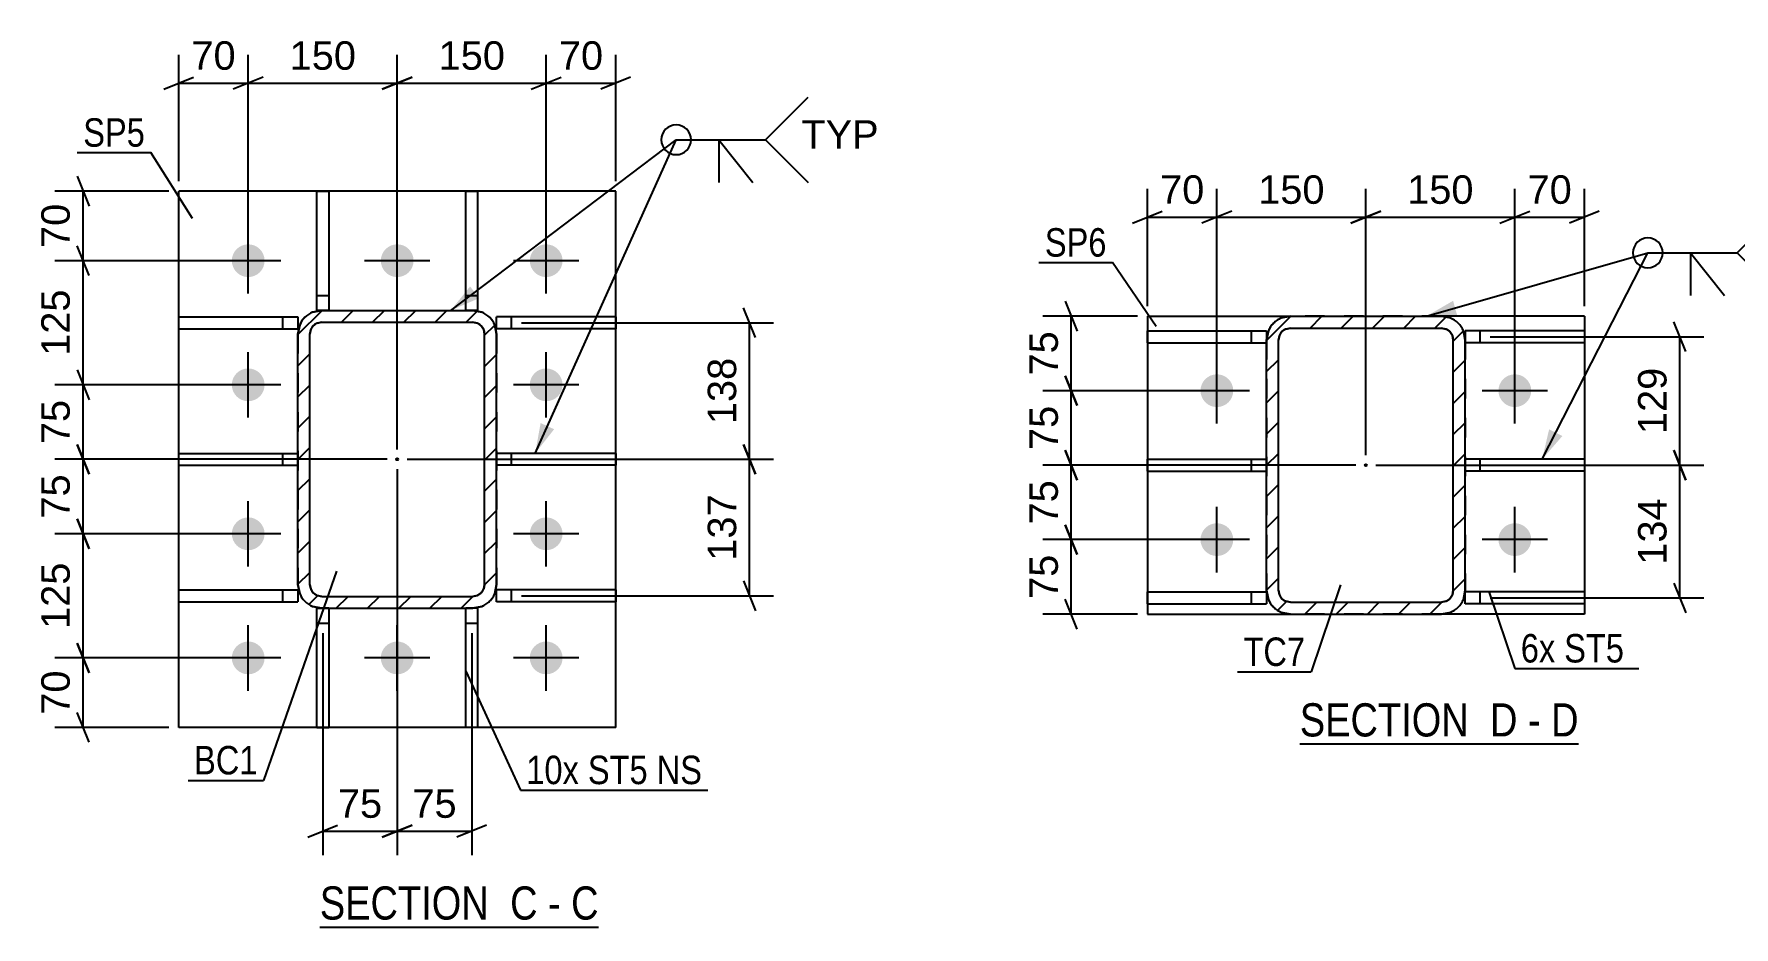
# Model space of a CAD drawing. Header units: millimetres. Extents: x 0 to 841, y 0 to 594.
# Drawn here: x 175.4 to 346.5, y 143.8 to 233.7 of the extents above; entities that cross this region are included whole.
import ezdxf

# ---------------------------------------------------------------- set-up
doc = ezdxf.new("R2010")
doc.units = ezdxf.units.MM
doc.linetypes.add('DXK_LINE_DOT2', pattern=[3.9198, 1.9599, -1.9599])
doc.linetypes.add('DXK_LINE_DOT3', pattern=[5.9187, 2.979, -0.9799, 0.9799, -0.9799])
doc.styles.add('Arial', font='ARIAL.TTF', dxfattribs={"height": 0.2})
doc.styles.add('Arial Narrow', font='ARIALN.TTF', dxfattribs={"height": 0.2})

# ---------------------------------------------------------------- blocks, each defined once
blk = doc.blocks.new('Unknown-284856622-13 - 11420')
at = {"color": 6, "linetype": 'Continuous'}
blk.add_line((204.16, 143.75), (232.23, 143.75), dxfattribs=at)
at = {"color": 0, "linetype": 'Continuous'}
for points in [[(222.27, 144.5), (222.27, 148), (204.16, 148), (204.16, 144.5)], [(226.09, 144.5), (226.09, 148), (223.32, 148), (223.32, 144.5)], [(228.41, 144.5), (228.41, 148), (227.14, 148), (227.14, 144.5)], [(232.23, 144.5), (232.23, 148), (229.46, 148), (229.46, 144.5)]]:
    blk.add_wipeout(points, dxfattribs=at)
at = {"color": 7, "linetype": 'Continuous', "style": 'Arial Narrow'}
for s, p in [('SECTION ', (204.16, 144.5)), ('C', (223.32, 144.5)), ('C', (229.46, 144.5)), ('-', (227.14, 144.5))]:
    blk.add_text(s, height=3.34, dxfattribs=at).set_placement(p)
blk = doc.blocks.new('Unknown-284856622-14 - 11611')
at = {"color": 6, "linetype": 'Continuous'}
blk.add_line((302.83, 162.19), (330.9, 162.19), dxfattribs=at)
at = {"color": 0, "linetype": 'Continuous'}
for points in [[(320.93, 162.94), (320.93, 166.44), (302.83, 166.44), (302.83, 162.94)], [(324.75, 162.94), (324.75, 166.44), (321.98, 166.44), (321.98, 162.94)], [(327.08, 162.94), (327.08, 166.44), (325.8, 166.44), (325.8, 162.94)], [(330.9, 162.94), (330.9, 166.44), (328.13, 166.44), (328.13, 162.94)]]:
    blk.add_wipeout(points, dxfattribs=at)
at = {"color": 7, "linetype": 'Continuous', "style": 'Arial Narrow'}
for s, p in [('SECTION ', (302.83, 162.94)), ('D', (321.98, 162.94)), ('D', (328.13, 162.94)), ('-', (325.8, 162.94))]:
    blk.add_text(s, height=3.34, dxfattribs=at).set_placement(p)
blk = doc.blocks.new('Part-284856622-11457 - 11420')
at = {"color": 2, "linetype": 'Continuous'}
for p, q in [((233.95, 205.2), (221.95, 205.2)), ((221.95, 204), (221.95, 205.2)), ((233.95, 204), (221.95, 204)), ((233.95, 205.2), (233.95, 204))]:
    blk.add_line(p, q, dxfattribs=at)
at = {"color": 7, "linetype": 'DXK_LINE_DOT2'}
blk.add_line((223.45, 204), (223.45, 205.2), dxfattribs=at)
blk = doc.blocks.new('Part-284856622-11422 - 11420')
at = {"linetype": 'Continuous'}
h = blk.add_hatch(dxfattribs=at)
h.set_pattern_fill('', scale=0.7, style=0, pattern_type=0)
h.set_pattern_definition([(45, (221.769, 204.3714), (-1.57154, 1.57154), [])])
h.paths.add_polyline_path([(221.95, 203.45), (221.77, 204.37), (221.25, 205.15), (220.47, 205.67), (219.55, 205.85), (204.35, 205.85), (203.43, 205.67), (202.65, 205.15), (202.13, 204.37), (201.95, 203.45), (201.95, 178.25), (202.13, 177.33), (202.65, 176.56), (203.43, 176.04), (204.35, 175.85), (219.55, 175.85), (220.47, 176.04), (221.25, 176.56), (221.77, 177.33), (221.95, 178.25)])
h.paths.add_polyline_path([(220.66, 177.79), (220.4, 177.4), (220.01, 177.14), (219.55, 177.05), (204.35, 177.05), (203.89, 177.14), (203.5, 177.4), (203.24, 177.79), (203.15, 178.25), (203.15, 203.45), (203.24, 203.91), (203.5, 204.3), (203.89, 204.56), (204.35, 204.65), (219.55, 204.65), (220.01, 204.56), (220.4, 204.3), (220.66, 203.91), (220.75, 203.45), (220.75, 178.25)])
blk.add_hatch(color=246, dxfattribs=at).paths.add_polyline_path([(211.95, 190.75, -1), (211.95, 190.95, -1)])
at = {"color": 7, "linetype": 'DXK_LINE_DOT2'}
for p, q in [((203.43, 205.67), (204.35, 205.85)), ((204.35, 205.85), (219.55, 205.85)), ((219.55, 205.85), (220.47, 205.67)), ((201.95, 203.45), (202.13, 204.37)), ((203.24, 203.91), (203.15, 203.45)), ((204.35, 204.65), (203.89, 204.56)), ((204.35, 204.65), (219.55, 204.65)), ((220.01, 204.56), (219.55, 204.65)), ((220.75, 203.45), (220.66, 203.91)), ((221.77, 204.37), (221.95, 203.45)), ((201.95, 203.45), (201.95, 178.25)), ((203.15, 178.25), (203.15, 203.45)), ((220.75, 178.25), (220.75, 203.45)), ((221.95, 203.45), (221.95, 178.25)), ((202.13, 177.33), (201.95, 178.25)), ((203.15, 178.25), (203.24, 177.79)), ((220.66, 177.79), (220.75, 178.25)), ((221.95, 178.25), (221.77, 177.33)), ((203.89, 177.14), (204.35, 177.05)), ((204.35, 177.05), (219.55, 177.05)), ((219.55, 177.05), (220.01, 177.14)), ((204.35, 175.85), (203.43, 176.04)), ((204.35, 175.85), (219.55, 175.85)), ((220.47, 176.04), (219.55, 175.85))]:
    blk.add_line(p, q, dxfattribs=at)
at = {"color": 2, "linetype": 'Continuous'}
for p, q in [((204.35, 205.85), (203.43, 205.67)), ((204.35, 205.85), (219.55, 205.85)), ((220.47, 205.67), (219.55, 205.85)), ((202.13, 204.37), (201.95, 203.45)), ((203.15, 203.45), (203.24, 203.91)), ((203.89, 204.56), (204.35, 204.65)), ((204.35, 204.65), (219.55, 204.65)), ((219.55, 204.65), (220.01, 204.56)), ((220.66, 203.91), (220.75, 203.45)), ((221.95, 203.45), (221.77, 204.37)), ((201.95, 178.25), (201.95, 203.45)), ((203.15, 178.25), (203.15, 203.45)), ((220.75, 178.25), (220.75, 203.45)), ((221.95, 178.25), (221.95, 203.45)), ((201.95, 178.25), (202.13, 177.33)), ((203.24, 177.79), (203.15, 178.25)), ((220.75, 178.25), (220.66, 177.79)), ((221.77, 177.33), (221.95, 178.25)), ((204.35, 177.05), (203.89, 177.14)), ((204.35, 177.05), (219.55, 177.05)), ((220.01, 177.14), (219.55, 177.05)), ((203.43, 176.04), (204.35, 175.85)), ((204.35, 175.85), (219.55, 175.85)), ((219.55, 175.85), (220.47, 176.04))]:
    blk.add_line(p, q, dxfattribs=at)
at = {"color": 7, "linetype": 'DXK_LINE_DOT3'}
blk.add_line((211.95, 190.85), (211.95, 190.85), dxfattribs=at)
at = {"color": 246, "linetype": 'DXK_LINE_DOT2'}
blk.add_line((211.95, 190.85), (211.95, 190.85), dxfattribs=at)
at = {"color": 246, "linetype": 'Continuous'}
blk.add_circle((211.95, 190.85), 0.1, dxfattribs=at)
at = {"color": 7, "linetype": 'DXK_LINE_DOT2'}
for centre, radius, start, end in [((204.35, 203.45), 2.4, 112.5, 157.5), ((219.55, 203.45), 2.4, 22.5, 67.5), ((204.35, 203.45), 1.2, 112.5, 157.5), ((219.55, 203.45), 1.2, 22.5, 67.5), ((204.35, 178.25), 2.4, 202.5, 247.5), ((204.35, 178.25), 1.2, 202.5, 247.5), ((219.55, 178.25), 1.2, 292.5, 337.5), ((219.55, 178.25), 2.4, 292.5, 337.5)]:
    blk.add_arc(centre, radius, start, end, dxfattribs=at)
at = {"color": 2, "linetype": 'Continuous'}
for centre, radius, start, end in [((204.35, 203.45), 2.4, 112.5, 157.5), ((219.55, 203.45), 2.4, 22.5, 67.5), ((204.35, 203.45), 1.2, 112.5, 157.5), ((219.55, 203.45), 1.2, 22.5, 67.5), ((204.35, 178.25), 2.4, 202.5, 247.5), ((204.35, 178.25), 1.2, 202.5, 247.5), ((219.55, 178.25), 1.2, 292.5, 337.5), ((219.55, 178.25), 2.4, 292.5, 337.5)]:
    blk.add_arc(centre, radius, start, end, dxfattribs=at)
blk = doc.blocks.new('Part-284856622-11460 - 11420')
at = {"color": 2, "linetype": 'Continuous'}
for p, q in [((189.95, 204), (189.95, 205.2)), ((189.95, 205.2), (201.95, 205.2)), ((189.95, 204), (201.95, 204)), ((201.95, 205.2), (201.95, 204))]:
    blk.add_line(p, q, dxfattribs=at)
at = {"color": 7, "linetype": 'DXK_LINE_DOT2'}
blk.add_line((200.45, 204), (200.45, 205.2), dxfattribs=at)
blk = doc.blocks.new('Part-284856622-11444 - 11420')
at = {"color": 2, "linetype": 'Continuous'}
for p, q in [((189.95, 163.85), (189.95, 217.85)), ((233.95, 217.85), (189.95, 217.85)), ((233.95, 163.85), (233.95, 217.85)), ((233.95, 163.85), (189.95, 163.85))]:
    blk.add_line(p, q, dxfattribs=at)
blk = doc.blocks.new('Part-284856622-11456 - 11420')
at = {"color": 2, "linetype": 'Continuous'}
for p, q in [((233.95, 191.45), (221.95, 191.45)), ((233.95, 190.25), (221.95, 190.25)), ((233.95, 191.45), (233.95, 190.25))]:
    blk.add_line(p, q, dxfattribs=at)
at = {"color": 7, "linetype": 'DXK_LINE_DOT2'}
for p, q in [((221.95, 191.45), (221.95, 190.25)), ((223.45, 190.25), (223.45, 191.45))]:
    blk.add_line(p, q, dxfattribs=at)
blk = doc.blocks.new('Part-284856622-11458 - 11420')
at = {"color": 2, "linetype": 'Continuous'}
for p, q in [((233.95, 177.7), (221.95, 177.7)), ((221.95, 176.5), (221.95, 177.7)), ((233.95, 176.5), (221.95, 176.5)), ((233.95, 177.7), (233.95, 176.5))]:
    blk.add_line(p, q, dxfattribs=at)
at = {"color": 7, "linetype": 'DXK_LINE_DOT2'}
blk.add_line((223.45, 176.5), (223.45, 177.7), dxfattribs=at)
blk = doc.blocks.new('Part-284856622-11459 - 11420')
at = {"color": 2, "linetype": 'Continuous'}
for p, q in [((189.95, 190.25), (189.95, 191.45)), ((189.95, 191.45), (201.95, 191.45)), ((189.95, 190.25), (201.95, 190.25))]:
    blk.add_line(p, q, dxfattribs=at)
at = {"color": 7, "linetype": 'DXK_LINE_DOT2'}
for p, q in [((200.45, 190.25), (200.45, 191.45)), ((201.95, 191.45), (201.95, 190.25))]:
    blk.add_line(p, q, dxfattribs=at)
blk = doc.blocks.new('Part-284856622-11461 - 11420')
at = {"color": 2, "linetype": 'Continuous'}
for p, q in [((189.95, 176.5), (189.95, 177.7)), ((189.95, 177.7), (201.95, 177.7)), ((189.95, 176.5), (201.95, 176.5)), ((201.95, 177.7), (201.95, 176.5))]:
    blk.add_line(p, q, dxfattribs=at)
at = {"color": 7, "linetype": 'DXK_LINE_DOT2'}
blk.add_line((200.45, 176.5), (200.45, 177.7), dxfattribs=at)
blk = doc.blocks.new('Bolt-284856622-11533 - 11420')
at = {"linetype": 'Continuous'}
for points in [[(195.3, 210.85, -1), (198.6, 210.85, -1)], [(210.3, 210.85, -1), (213.6, 210.85, -1)], [(225.3, 210.85, -1), (228.6, 210.85, -1)], [(195.3, 198.35, -1), (198.6, 198.35, -1)], [(225.3, 198.35, -1), (228.6, 198.35, -1)], [(195.3, 183.35, -1), (198.6, 183.35, -1)], [(225.3, 183.35, -1), (228.6, 183.35, -1)], [(195.3, 170.85, -1), (198.6, 170.85, -1)], [(210.3, 170.85, -1), (213.6, 170.85, -1)], [(225.3, 170.85, -1), (228.6, 170.85, -1)]]:
    blk.add_hatch(color=1, dxfattribs=at).paths.add_polyline_path(points)
at = {"color": 1, "linetype": 'Continuous'}
for p, q in [((196.95, 207.55), (196.95, 214.15)), ((211.95, 207.55), (211.95, 214.15)), ((226.95, 207.55), (226.95, 214.15)), ((200.25, 210.85), (193.65, 210.85)), ((215.25, 210.85), (208.65, 210.85)), ((230.25, 210.85), (223.65, 210.85)), ((196.95, 195.05), (196.95, 201.65)), ((226.95, 195.05), (226.95, 201.65)), ((200.25, 198.35), (193.65, 198.35)), ((230.25, 198.35), (223.65, 198.35)), ((196.95, 180.05), (196.95, 186.65)), ((226.95, 180.05), (226.95, 186.65)), ((200.25, 183.35), (193.65, 183.35)), ((230.25, 183.35), (223.65, 183.35)), ((196.95, 167.55), (196.95, 174.15)), ((211.95, 167.55), (211.95, 174.15)), ((226.95, 167.55), (226.95, 174.15)), ((200.25, 170.85), (193.65, 170.85)), ((215.25, 170.85), (208.65, 170.85)), ((230.25, 170.85), (223.65, 170.85))]:
    blk.add_line(p, q, dxfattribs=at)
blk = doc.blocks.new('Part-284856622-11462 - 11420')
at = {"color": 2, "linetype": 'Continuous'}
for p, q in [((203.85, 163.85), (203.85, 175.85)), ((203.85, 175.85), (204.34, 175.85)), ((205.05, 175.85), (205.05, 163.85)), ((203.85, 163.85), (205.05, 163.85))]:
    blk.add_line(p, q, dxfattribs=at)
at = {"color": 7, "linetype": 'DXK_LINE_DOT2'}
for p, q in [((205.05, 175.85), (204.34, 175.85)), ((205.05, 175.85), (205.05, 175.85)), ((205.05, 175.85), (205.05, 175.85)), ((203.85, 174.35), (205.05, 174.35))]:
    blk.add_line(p, q, dxfattribs=at)
blk = doc.blocks.new('Part-284856622-11463 - 11420')
at = {"color": 2, "linetype": 'Continuous'}
for p, q in [((218.85, 163.85), (218.85, 175.85)), ((220.05, 175.85), (219.56, 175.85)), ((220.05, 175.85), (220.05, 163.85)), ((220.05, 163.85), (218.85, 163.85))]:
    blk.add_line(p, q, dxfattribs=at)
at = {"color": 7, "linetype": 'DXK_LINE_DOT2'}
for p, q in [((218.85, 175.85), (218.85, 175.85)), ((218.85, 175.85), (218.85, 175.85)), ((219.56, 175.85), (218.85, 175.85)), ((218.85, 174.35), (220.05, 174.35))]:
    blk.add_line(p, q, dxfattribs=at)
blk = doc.blocks.new('Part-284856622-11464 - 11420')
at = {"color": 2, "linetype": 'Continuous'}
for p, q in [((203.85, 205.85), (203.85, 217.85)), ((203.85, 217.85), (205.05, 217.85)), ((205.05, 217.85), (205.05, 205.85)), ((205.05, 205.85), (203.85, 205.85))]:
    blk.add_line(p, q, dxfattribs=at)
at = {"color": 7, "linetype": 'DXK_LINE_DOT2'}
blk.add_line((203.85, 207.35), (205.05, 207.35), dxfattribs=at)
blk = doc.blocks.new('Part-284856622-11465 - 11420')
at = {"color": 2, "linetype": 'Continuous'}
for p, q in [((218.85, 205.85), (218.85, 217.85)), ((218.85, 217.85), (220.05, 217.85)), ((220.05, 217.85), (220.05, 205.85)), ((220.05, 205.85), (218.85, 205.85))]:
    blk.add_line(p, q, dxfattribs=at)
at = {"color": 7, "linetype": 'DXK_LINE_DOT2'}
blk.add_line((218.85, 207.35), (220.05, 207.35), dxfattribs=at)
blk = doc.blocks.new('Part-284856622-11665 - 11611')
at = {"color": 2, "linetype": 'Continuous'}
for p, q in [((331.48, 177.49), (319.48, 177.49)), ((319.48, 176.29), (319.48, 177.49)), ((331.48, 177.49), (331.48, 176.29)), ((331.48, 176.29), (319.48, 176.29))]:
    blk.add_line(p, q, dxfattribs=at)
at = {"color": 7, "linetype": 'DXK_LINE_DOT2'}
blk.add_line((320.98, 176.29), (320.98, 177.49), dxfattribs=at)
blk = doc.blocks.new('Part-284856622-11633 - 11611')
at = {"color": 2, "linetype": 'Continuous'}
for p, q in [((287.48, 205.26), (287.48, 175.26)), ((287.48, 205.26), (301.88, 205.26)), ((331.48, 205.26), (317.08, 205.26)), ((331.48, 205.26), (331.48, 175.26)), ((287.48, 175.26), (301.88, 175.26)), ((331.48, 175.26), (317.08, 175.26))]:
    blk.add_line(p, q, dxfattribs=at)
at = {"color": 7, "linetype": 'DXK_LINE_DOT2'}
for p, q in [((317.08, 205.26), (301.88, 205.26)), ((317.08, 175.26), (301.88, 175.26))]:
    blk.add_line(p, q, dxfattribs=at)
blk = doc.blocks.new('Part-284856622-11668 - 11611')
at = {"color": 2, "linetype": 'Continuous'}
for p, q in [((287.48, 176.29), (287.48, 177.49)), ((287.48, 177.49), (299.48, 177.49)), ((299.48, 177.49), (299.48, 176.29)), ((287.48, 176.29), (299.48, 176.29))]:
    blk.add_line(p, q, dxfattribs=at)
at = {"color": 7, "linetype": 'DXK_LINE_DOT2'}
blk.add_line((297.98, 176.29), (297.98, 177.49), dxfattribs=at)
blk = doc.blocks.new('Part-284856622-11612 - 11611')
at = {"linetype": 'Continuous'}
h = blk.add_hatch(dxfattribs=at)
h.set_pattern_fill('', scale=0.7, style=0, pattern_type=0)
h.set_pattern_definition([(45, (319.297, 203.7802), (-1.57154, 1.57154), [])])
h.paths.add_polyline_path([(319.48, 202.86), (319.3, 203.78), (318.78, 204.56), (318, 205.08), (317.08, 205.26), (301.88, 205.26), (300.96, 205.08), (300.18, 204.56), (299.66, 203.78), (299.48, 202.86), (299.48, 177.66), (299.66, 176.74), (300.18, 175.96), (300.96, 175.44), (301.88, 175.26), (317.08, 175.26), (318, 175.44), (318.78, 175.96), (319.3, 176.74), (319.48, 177.66)])
h.paths.add_polyline_path([(318.19, 177.2), (317.93, 176.81), (317.54, 176.55), (317.08, 176.46), (301.88, 176.46), (301.42, 176.55), (301.03, 176.81), (300.77, 177.2), (300.68, 177.66), (300.68, 202.86), (300.77, 203.32), (301.03, 203.71), (301.42, 203.97), (301.88, 204.06), (317.08, 204.06), (317.54, 203.97), (317.93, 203.71), (318.19, 203.32), (318.28, 202.86), (318.28, 177.66)])
blk.add_hatch(color=246, dxfattribs=at).paths.add_polyline_path([(309.48, 190.16, -1), (309.48, 190.36, -1)])
at = {"color": 7, "linetype": 'DXK_LINE_DOT2'}
for p, q in [((299.48, 202.86), (299.66, 203.78)), ((300.96, 205.08), (301.88, 205.26)), ((301.88, 204.06), (301.42, 203.97)), ((301.88, 205.26), (317.08, 205.26)), ((301.88, 204.06), (317.08, 204.06)), ((317.08, 205.26), (318, 205.08)), ((317.54, 203.97), (317.08, 204.06)), ((319.3, 203.78), (319.48, 202.86)), ((299.48, 202.86), (299.48, 177.66)), ((300.77, 203.32), (300.68, 202.86)), ((300.68, 177.66), (300.68, 202.86)), ((318.28, 202.86), (318.19, 203.32)), ((318.28, 177.66), (318.28, 202.86)), ((319.48, 202.86), (319.48, 177.66)), ((299.66, 176.74), (299.48, 177.66)), ((300.68, 177.66), (300.77, 177.2)), ((301.42, 176.55), (301.88, 176.46)), ((301.88, 176.46), (317.08, 176.46)), ((317.08, 176.46), (317.54, 176.55)), ((318.19, 177.2), (318.28, 177.66)), ((319.48, 177.66), (319.3, 176.74)), ((301.88, 175.26), (300.96, 175.44)), ((301.88, 175.26), (317.08, 175.26)), ((318, 175.44), (317.08, 175.26))]:
    blk.add_line(p, q, dxfattribs=at)
at = {"color": 2, "linetype": 'Continuous'}
for p, q in [((299.66, 203.78), (299.48, 202.86)), ((301.88, 205.26), (300.96, 205.08)), ((301.42, 203.97), (301.88, 204.06)), ((301.88, 205.26), (317.08, 205.26)), ((301.88, 204.06), (317.08, 204.06)), ((318, 205.08), (317.08, 205.26)), ((317.08, 204.06), (317.54, 203.97)), ((319.48, 202.86), (319.3, 203.78)), ((299.48, 177.66), (299.48, 202.86)), ((300.68, 202.86), (300.77, 203.32)), ((300.68, 177.66), (300.68, 202.86)), ((318.19, 203.32), (318.28, 202.86)), ((318.28, 177.66), (318.28, 202.86)), ((319.48, 177.66), (319.48, 202.86)), ((299.48, 177.66), (299.66, 176.74)), ((300.77, 177.2), (300.68, 177.66)), ((301.88, 176.46), (301.42, 176.55)), ((301.88, 176.46), (317.08, 176.46)), ((317.54, 176.55), (317.08, 176.46)), ((318.28, 177.66), (318.19, 177.2)), ((319.3, 176.74), (319.48, 177.66)), ((300.96, 175.44), (301.88, 175.26)), ((301.88, 175.26), (317.08, 175.26)), ((317.08, 175.26), (318, 175.44))]:
    blk.add_line(p, q, dxfattribs=at)
at = {"color": 7, "linetype": 'DXK_LINE_DOT3'}
blk.add_line((309.48, 190.26), (309.48, 190.26), dxfattribs=at)
at = {"color": 246, "linetype": 'DXK_LINE_DOT2'}
blk.add_line((309.48, 190.26), (309.48, 190.26), dxfattribs=at)
at = {"color": 246, "linetype": 'Continuous'}
blk.add_circle((309.48, 190.26), 0.1, dxfattribs=at)
at = {"color": 7, "linetype": 'DXK_LINE_DOT2'}
for centre, radius, start, end in [((301.88, 202.86), 2.4, 112.5, 157.5), ((301.88, 202.86), 1.2, 112.5, 157.5), ((317.08, 202.86), 1.2, 22.5, 67.5), ((317.08, 202.86), 2.4, 22.5, 67.5), ((301.88, 177.66), 2.4, 202.5, 247.5), ((301.88, 177.66), 1.2, 202.5, 247.5), ((317.08, 177.66), 1.2, 292.5, 337.5), ((317.08, 177.66), 2.4, 292.5, 337.5)]:
    blk.add_arc(centre, radius, start, end, dxfattribs=at)
at = {"color": 2, "linetype": 'Continuous'}
for centre, radius, start, end in [((301.88, 202.86), 2.4, 112.5, 157.5), ((301.88, 202.86), 1.2, 112.5, 157.5), ((317.08, 202.86), 1.2, 22.5, 67.5), ((317.08, 202.86), 2.4, 22.5, 67.5), ((301.88, 177.66), 2.4, 202.5, 247.5), ((301.88, 177.66), 1.2, 202.5, 247.5), ((317.08, 177.66), 1.2, 292.5, 337.5), ((317.08, 177.66), 2.4, 292.5, 337.5)]:
    blk.add_arc(centre, radius, start, end, dxfattribs=at)
blk = doc.blocks.new('Part-284856622-11663 - 11611')
at = {"color": 2, "linetype": 'Continuous'}
for p, q in [((331.48, 190.86), (319.48, 190.86)), ((331.48, 190.86), (331.48, 189.66)), ((331.48, 189.66), (319.48, 189.66))]:
    blk.add_line(p, q, dxfattribs=at)
at = {"color": 7, "linetype": 'DXK_LINE_DOT2'}
for p, q in [((319.48, 190.86), (319.48, 189.66)), ((320.98, 189.66), (320.98, 190.86))]:
    blk.add_line(p, q, dxfattribs=at)
blk = doc.blocks.new('Part-284856622-11664 - 11611')
at = {"color": 2, "linetype": 'Continuous'}
for p, q in [((331.48, 203.79), (319.48, 203.79)), ((319.48, 203.79), (319.48, 202.86)), ((331.48, 203.79), (331.48, 202.59)), ((331.48, 202.59), (319.48, 202.59))]:
    blk.add_line(p, q, dxfattribs=at)
at = {"color": 7, "linetype": 'DXK_LINE_DOT2'}
for p, q in [((320.98, 202.59), (320.98, 203.79)), ((319.48, 202.86), (319.48, 202.59))]:
    blk.add_line(p, q, dxfattribs=at)
blk = doc.blocks.new('Part-284856622-11666 - 11611')
at = {"color": 2, "linetype": 'Continuous'}
for p, q in [((287.48, 189.66), (287.48, 190.86)), ((287.48, 190.86), (299.48, 190.86)), ((287.48, 189.66), (299.48, 189.66))]:
    blk.add_line(p, q, dxfattribs=at)
at = {"color": 7, "linetype": 'DXK_LINE_DOT2'}
for p, q in [((297.98, 189.66), (297.98, 190.86)), ((299.48, 190.86), (299.48, 189.66))]:
    blk.add_line(p, q, dxfattribs=at)
blk = doc.blocks.new('Part-284856622-11667 - 11611')
at = {"color": 2, "linetype": 'Continuous'}
for p, q in [((287.48, 202.59), (287.48, 203.79)), ((287.48, 203.79), (299.48, 203.79)), ((299.48, 203.79), (299.48, 202.86)), ((287.48, 202.59), (299.48, 202.59))]:
    blk.add_line(p, q, dxfattribs=at)
at = {"color": 7, "linetype": 'DXK_LINE_DOT2'}
for p, q in [((297.98, 202.59), (297.98, 203.79)), ((299.48, 202.86), (299.48, 202.59))]:
    blk.add_line(p, q, dxfattribs=at)
blk = doc.blocks.new('Bolt-284856622-11722 - 11611')
at = {"linetype": 'Continuous'}
for points in [[(292.83, 197.76, -1), (296.13, 197.76, -1)], [(322.83, 197.76, -1), (326.13, 197.76, -1)], [(292.83, 182.76, -1), (296.13, 182.76, -1)], [(322.83, 182.76, -1), (326.13, 182.76, -1)]]:
    blk.add_hatch(color=1, dxfattribs=at).paths.add_polyline_path(points)
at = {"color": 1, "linetype": 'Continuous'}
for p, q in [((294.48, 194.46), (294.48, 201.06)), ((324.48, 194.46), (324.48, 201.06)), ((297.78, 197.76), (291.18, 197.76)), ((327.78, 197.76), (321.18, 197.76)), ((294.48, 179.46), (294.48, 186.06)), ((324.48, 179.46), (324.48, 186.06)), ((297.78, 182.76), (291.18, 182.76)), ((327.78, 182.76), (321.18, 182.76))]:
    blk.add_line(p, q, dxfattribs=at)
blk = doc.blocks.new('StraightDimension-284856622-13156 - 11420')
at = {"color": 7, "linetype": 'Continuous'}
for p, q in [((248.03, 189.35), (246.83, 192.35)), ((212.95, 190.85), (249.83, 190.85)), ((247.43, 177.1), (247.43, 190.85)), ((246.83, 178.6), (248.03, 175.6)), ((224.45, 177.1), (249.83, 177.1))]:
    blk.add_line(p, q, dxfattribs=at)
at = {"color": 0}
blk.add_wipeout([(246.68, 187.91), (242.48, 187.91), (242.48, 180.04), (246.68, 180.04)], dxfattribs=at)
at = {"color": 3, "style": 'Arial'}
blk.add_text('137', height=2.865, rotation=90.0002, dxfattribs=at).set_placement((246.08, 180.64))
blk = doc.blocks.new('StraightDimension-284856622-13039 - 11420')
at = {"color": 7, "linetype": 'Continuous'}
for p, q in [((226.95, 211.85), (226.95, 231.58)), ((233.95, 218.85), (233.95, 231.58)), ((225.45, 228.13), (228.45, 229.33)), ((226.95, 228.73), (233.95, 228.73)), ((235.45, 229.33), (232.45, 228.13))]:
    blk.add_line(p, q, dxfattribs=at)
at = {"color": 0}
blk.add_wipeout([(233.28, 229.48), (233.28, 233.68), (227.63, 233.68), (227.63, 229.48)], dxfattribs=at)
at = {"color": 3, "style": 'Arial'}
blk.add_text('70', height=2.865, dxfattribs=at).set_placement((228.23, 230.08))
blk = doc.blocks.new('StraightDimension-284856622-17432 - 11420')
at = {"color": 7, "linetype": 'Continuous'}
for p, q in [((180.93, 209.35), (179.73, 212.35)), ((195.95, 210.85), (177.48, 210.85)), ((180.33, 198.35), (180.33, 210.85)), ((179.73, 199.85), (180.93, 196.85)), ((195.95, 198.35), (177.48, 198.35))]:
    blk.add_line(p, q, dxfattribs=at)
at = {"color": 0}
blk.add_wipeout([(179.58, 208.54), (175.38, 208.54), (175.38, 200.67), (179.58, 200.67)], dxfattribs=at)
at = {"color": 3, "style": 'Arial'}
blk.add_text('125', height=2.865, rotation=90.0002, dxfattribs=at).set_placement((178.98, 201.27))
blk = doc.blocks.new('StraightDimension-284856622-13141 - 11420')
at = {"color": 7, "linetype": 'Continuous'}
for p, q in [((211.95, 189.85), (211.95, 151)), ((204.45, 173.35), (204.45, 151)), ((202.95, 152.8), (205.95, 154)), ((204.45, 153.4), (211.95, 153.4)), ((213.45, 154), (210.45, 152.8))]:
    blk.add_line(p, q, dxfattribs=at)
at = {"color": 0}
blk.add_wipeout([(211.03, 154.15), (211.03, 158.35), (205.38, 158.35), (205.38, 154.15)], dxfattribs=at)
at = {"color": 3, "style": 'Arial'}
blk.add_text('75', height=2.865, dxfattribs=at).set_placement((205.98, 154.75))
blk = doc.blocks.new('StraightDimension-284856622-17436 - 11420')
at = {"color": 7, "linetype": 'Continuous'}
for p, q in [((179.73, 172.35), (180.93, 169.35)), ((195.95, 170.85), (177.48, 170.85)), ((180.33, 163.85), (180.33, 170.85)), ((180.93, 162.35), (179.73, 165.35)), ((188.95, 163.85), (177.48, 163.85))]:
    blk.add_line(p, q, dxfattribs=at)
at = {"color": 0}
blk.add_wipeout([(179.58, 170.18), (175.38, 170.18), (175.38, 164.53), (179.58, 164.53)], dxfattribs=at)
at = {"color": 3, "style": 'Arial'}
blk.add_text('70', height=2.865, rotation=90.0002, dxfattribs=at).set_placement((178.98, 165.13))
blk = doc.blocks.new('StraightDimension-284856622-13040 - 11420')
at = {"color": 7, "linetype": 'Continuous'}
for p, q in [((211.95, 191.85), (211.95, 231.58)), ((226.95, 211.85), (226.95, 231.58)), ((213.45, 229.33), (210.45, 228.13)), ((211.95, 228.73), (226.95, 228.73)), ((225.45, 228.13), (228.45, 229.33))]:
    blk.add_line(p, q, dxfattribs=at)
at = {"color": 0}
blk.add_wipeout([(223.39, 229.48), (223.39, 233.68), (215.52, 233.68), (215.52, 229.48)], dxfattribs=at)
at = {"color": 3, "style": 'Arial'}
blk.add_text('150', height=2.865, dxfattribs=at).set_placement((216.12, 230.08))
blk = doc.blocks.new('StraightDimension-284856622-13041 - 11420')
at = {"color": 7, "linetype": 'Continuous'}
for p, q in [((196.95, 211.85), (196.95, 231.58)), ((211.95, 191.85), (211.95, 231.58)), ((198.45, 229.33), (195.45, 228.13)), ((196.95, 228.73), (211.95, 228.73)), ((210.45, 228.13), (213.45, 229.33))]:
    blk.add_line(p, q, dxfattribs=at)
at = {"color": 0}
blk.add_wipeout([(208.39, 229.48), (208.39, 233.68), (200.52, 233.68), (200.52, 229.48)], dxfattribs=at)
at = {"color": 3, "style": 'Arial'}
blk.add_text('150', height=2.865, dxfattribs=at).set_placement((201.12, 230.08))
blk = doc.blocks.new('StraightDimension-284856622-13042 - 11420')
at = {"color": 7, "linetype": 'Continuous'}
for p, q in [((189.95, 218.85), (189.95, 231.58)), ((196.95, 211.85), (196.95, 231.58)), ((188.45, 228.13), (191.45, 229.33)), ((189.95, 228.73), (196.95, 228.73)), ((198.45, 229.33), (195.45, 228.13))]:
    blk.add_line(p, q, dxfattribs=at)
at = {"color": 0}
blk.add_wipeout([(196.28, 229.48), (196.28, 233.68), (190.63, 233.68), (190.63, 229.48)], dxfattribs=at)
at = {"color": 3, "style": 'Arial'}
blk.add_text('70', height=2.865, dxfattribs=at).set_placement((191.23, 230.08))
blk = doc.blocks.new('StraightDimension-284856622-17433 - 11420')
at = {"color": 7, "linetype": 'Continuous'}
for p, q in [((179.73, 199.85), (180.93, 196.85)), ((195.95, 198.35), (177.48, 198.35)), ((180.33, 190.85), (180.33, 198.35)), ((180.93, 189.35), (179.73, 192.35)), ((210.95, 190.85), (177.48, 190.85))]:
    blk.add_line(p, q, dxfattribs=at)
at = {"color": 0}
blk.add_wipeout([(179.58, 197.43), (175.38, 197.43), (175.38, 191.78), (179.58, 191.78)], dxfattribs=at)
at = {"color": 3, "style": 'Arial'}
blk.add_text('75', height=2.865, rotation=90.0002, dxfattribs=at).set_placement((178.98, 192.38))
blk = doc.blocks.new('StraightDimension-284856622-13140 - 11420')
at = {"color": 7, "linetype": 'Continuous'}
for p, q in [((211.95, 189.85), (211.95, 151)), ((219.45, 173.35), (219.45, 151)), ((210.45, 152.8), (213.45, 154)), ((211.95, 153.4), (219.45, 153.4)), ((220.95, 154), (217.95, 152.8))]:
    blk.add_line(p, q, dxfattribs=at)
at = {"color": 0}
blk.add_wipeout([(218.53, 154.15), (218.53, 158.35), (212.88, 158.35), (212.88, 154.15)], dxfattribs=at)
at = {"color": 3, "style": 'Arial'}
blk.add_text('75', height=2.865, dxfattribs=at).set_placement((213.48, 154.75))
blk = doc.blocks.new('StraightDimension-284856622-13155 - 11420')
at = {"color": 7, "linetype": 'Continuous'}
for p, q in [((248.03, 203.1), (246.83, 206.1)), ((224.45, 204.6), (249.83, 204.6)), ((247.43, 190.85), (247.43, 204.6)), ((246.83, 192.35), (248.03, 189.35)), ((212.95, 190.85), (249.83, 190.85))]:
    blk.add_line(p, q, dxfattribs=at)
at = {"color": 0}
blk.add_wipeout([(246.68, 201.66), (242.48, 201.66), (242.48, 193.79), (246.68, 193.79)], dxfattribs=at)
at = {"color": 3, "style": 'Arial'}
blk.add_text('138', height=2.865, rotation=90.0002, dxfattribs=at).set_placement((246.08, 194.39))
blk = doc.blocks.new('StraightDimension-284856622-17431 - 11420')
at = {"color": 7, "linetype": 'Continuous'}
for p, q in [((179.73, 219.35), (180.93, 216.35)), ((188.95, 217.85), (177.48, 217.85)), ((180.33, 210.85), (180.33, 217.85)), ((180.93, 209.35), (179.73, 212.35)), ((195.95, 210.85), (177.48, 210.85))]:
    blk.add_line(p, q, dxfattribs=at)
at = {"color": 0}
blk.add_wipeout([(179.58, 217.18), (175.38, 217.18), (175.38, 211.53), (179.58, 211.53)], dxfattribs=at)
at = {"color": 3, "style": 'Arial'}
blk.add_text('70', height=2.865, rotation=90.0002, dxfattribs=at).set_placement((178.98, 212.13))
blk = doc.blocks.new('StraightDimension-284856622-17434 - 11420')
at = {"color": 7, "linetype": 'Continuous'}
for p, q in [((179.73, 192.35), (180.93, 189.35)), ((210.95, 190.85), (177.48, 190.85)), ((180.33, 183.35), (180.33, 190.85)), ((195.95, 183.35), (177.48, 183.35)), ((180.93, 181.85), (179.73, 184.85))]:
    blk.add_line(p, q, dxfattribs=at)
at = {"color": 0}
blk.add_wipeout([(179.58, 189.93), (175.38, 189.93), (175.38, 184.28), (179.58, 184.28)], dxfattribs=at)
at = {"color": 3, "style": 'Arial'}
blk.add_text('75', height=2.865, rotation=90.0002, dxfattribs=at).set_placement((178.98, 184.88))
blk = doc.blocks.new('StraightDimension-284856622-17435 - 11420')
at = {"color": 7, "linetype": 'Continuous'}
for p, q in [((195.95, 183.35), (177.48, 183.35)), ((179.73, 184.85), (180.93, 181.85)), ((180.33, 170.85), (180.33, 183.35)), ((180.93, 169.35), (179.73, 172.35)), ((195.95, 170.85), (177.48, 170.85))]:
    blk.add_line(p, q, dxfattribs=at)
at = {"color": 0}
blk.add_wipeout([(179.58, 181.04), (175.38, 181.04), (175.38, 173.17), (179.58, 173.17)], dxfattribs=at)
at = {"color": 3, "style": 'Arial'}
blk.add_text('125', height=2.865, rotation=90.0002, dxfattribs=at).set_placement((178.98, 173.77))
blk = doc.blocks.new('StraightDimension-284856622-13395 - 11611')
at = {"color": 7, "linetype": 'Continuous'}
for p, q in [((279.22, 206.76), (280.42, 203.76)), ((286.48, 205.26), (276.97, 205.26)), ((279.82, 197.76), (279.82, 205.26)), ((280.42, 196.26), (279.22, 199.26)), ((293.48, 197.76), (276.97, 197.76))]:
    blk.add_line(p, q, dxfattribs=at)
at = {"color": 0}
blk.add_wipeout([(279.07, 204.34), (274.87, 204.34), (274.87, 198.69), (279.07, 198.69)], dxfattribs=at)
at = {"color": 3, "style": 'Arial'}
blk.add_text('75', height=2.865, rotation=90.0002, dxfattribs=at).set_placement((278.47, 199.29))
blk = doc.blocks.new('StraightDimension-284856622-18641 - 11611')
at = {"color": 7, "linetype": 'Continuous'}
for p, q in [((341.7, 188.76), (340.5, 191.76)), ((310.48, 190.26), (343.5, 190.26)), ((341.1, 176.89), (341.1, 190.26)), ((340.5, 178.39), (341.7, 175.39)), ((321.98, 176.89), (343.5, 176.89))]:
    blk.add_line(p, q, dxfattribs=at)
at = {"color": 0}
blk.add_wipeout([(340.35, 187.51), (336.15, 187.51), (336.15, 179.64), (340.35, 179.64)], dxfattribs=at)
at = {"color": 3, "style": 'Arial'}
blk.add_text('134', height=2.865, rotation=90.0002, dxfattribs=at).set_placement((339.75, 180.24))
blk = doc.blocks.new('StraightDimension-284856622-18640 - 11611')
at = {"color": 7, "linetype": 'Continuous'}
for p, q in [((341.7, 201.69), (340.5, 204.69)), ((321.98, 203.19), (343.5, 203.19)), ((341.1, 190.26), (341.1, 203.19)), ((340.5, 191.76), (341.7, 188.76)), ((310.48, 190.26), (343.5, 190.26))]:
    blk.add_line(p, q, dxfattribs=at)
at = {"color": 0}
blk.add_wipeout([(340.35, 200.66), (336.15, 200.66), (336.15, 192.79), (340.35, 192.79)], dxfattribs=at)
at = {"color": 3, "style": 'Arial'}
blk.add_text('129', height=2.865, rotation=90.0002, dxfattribs=at).set_placement((339.75, 193.39))
blk = doc.blocks.new('StraightDimension-284856622-13352 - 11611')
at = {"color": 7, "linetype": 'Continuous'}
for p, q in [((324.48, 198.76), (324.48, 218.08)), ((331.48, 206.26), (331.48, 218.08)), ((322.98, 214.63), (325.98, 215.83)), ((332.98, 215.83), (329.98, 214.63)), ((324.48, 215.23), (331.48, 215.23))]:
    blk.add_line(p, q, dxfattribs=at)
at = {"color": 0}
blk.add_wipeout([(330.8, 215.98), (330.8, 220.18), (325.16, 220.18), (325.16, 215.98)], dxfattribs=at)
at = {"color": 3, "style": 'Arial'}
blk.add_text('70', height=2.865, dxfattribs=at).set_placement((325.76, 216.58))
blk = doc.blocks.new('StraightDimension-284856622-13353 - 11611')
at = {"color": 7, "linetype": 'Continuous'}
for p, q in [((309.48, 191.26), (309.48, 218.08)), ((324.48, 198.76), (324.48, 218.08)), ((310.98, 215.83), (307.98, 214.63)), ((322.98, 214.63), (325.98, 215.83)), ((309.48, 215.23), (324.48, 215.23))]:
    blk.add_line(p, q, dxfattribs=at)
at = {"color": 0}
blk.add_wipeout([(320.92, 215.98), (320.92, 220.18), (313.04, 220.18), (313.04, 215.98)], dxfattribs=at)
at = {"color": 3, "style": 'Arial'}
blk.add_text('150', height=2.865, dxfattribs=at).set_placement((313.64, 216.58))
blk = doc.blocks.new('StraightDimension-284856622-13354 - 11611')
at = {"color": 7, "linetype": 'Continuous'}
for p, q in [((294.48, 198.76), (294.48, 218.08)), ((309.48, 191.26), (309.48, 218.08)), ((295.98, 215.83), (292.98, 214.63)), ((307.98, 214.63), (310.98, 215.83)), ((294.48, 215.23), (309.48, 215.23))]:
    blk.add_line(p, q, dxfattribs=at)
at = {"color": 0}
blk.add_wipeout([(305.92, 215.98), (305.92, 220.18), (298.04, 220.18), (298.04, 215.98)], dxfattribs=at)
at = {"color": 3, "style": 'Arial'}
blk.add_text('150', height=2.865, dxfattribs=at).set_placement((298.64, 216.58))
blk = doc.blocks.new('StraightDimension-284856622-13355 - 11611')
at = {"color": 7, "linetype": 'Continuous'}
for p, q in [((287.48, 206.26), (287.48, 218.08)), ((294.48, 198.76), (294.48, 218.08)), ((285.98, 214.63), (288.98, 215.83)), ((295.98, 215.83), (292.98, 214.63)), ((287.48, 215.23), (294.48, 215.23))]:
    blk.add_line(p, q, dxfattribs=at)
at = {"color": 0}
blk.add_wipeout([(293.8, 215.98), (293.8, 220.18), (288.16, 220.18), (288.16, 215.98)], dxfattribs=at)
at = {"color": 3, "style": 'Arial'}
blk.add_text('70', height=2.865, dxfattribs=at).set_placement((288.76, 216.58))
blk = doc.blocks.new('StraightDimension-284856622-13396 - 11611')
at = {"color": 7, "linetype": 'Continuous'}
for p, q in [((279.22, 199.26), (280.42, 196.26)), ((293.48, 197.76), (276.97, 197.76)), ((279.82, 190.26), (279.82, 197.76)), ((280.42, 188.76), (279.22, 191.76)), ((308.48, 190.26), (276.97, 190.26))]:
    blk.add_line(p, q, dxfattribs=at)
at = {"color": 0}
blk.add_wipeout([(279.07, 196.84), (274.87, 196.84), (274.87, 191.19), (279.07, 191.19)], dxfattribs=at)
at = {"color": 3, "style": 'Arial'}
blk.add_text('75', height=2.865, rotation=90.0002, dxfattribs=at).set_placement((278.47, 191.79))
blk = doc.blocks.new('StraightDimension-284856622-13397 - 11611')
at = {"color": 7, "linetype": 'Continuous'}
for p, q in [((279.22, 191.76), (280.42, 188.76)), ((308.48, 190.26), (276.97, 190.26)), ((279.82, 182.76), (279.82, 190.26)), ((280.42, 181.26), (279.22, 184.26)), ((293.48, 182.76), (276.97, 182.76))]:
    blk.add_line(p, q, dxfattribs=at)
at = {"color": 0}
blk.add_wipeout([(279.07, 189.34), (274.87, 189.34), (274.87, 183.69), (279.07, 183.69)], dxfattribs=at)
at = {"color": 3, "style": 'Arial'}
blk.add_text('75', height=2.865, rotation=90.0002, dxfattribs=at).set_placement((278.47, 184.29))
blk = doc.blocks.new('StraightDimension-284856622-13398 - 11611')
at = {"color": 7, "linetype": 'Continuous'}
for p, q in [((279.22, 184.26), (280.42, 181.26)), ((293.48, 182.76), (276.97, 182.76)), ((279.82, 175.26), (279.82, 182.76)), ((280.42, 173.76), (279.22, 176.76)), ((286.48, 175.26), (276.97, 175.26))]:
    blk.add_line(p, q, dxfattribs=at)
at = {"color": 0}
blk.add_wipeout([(279.07, 181.84), (274.87, 181.84), (274.87, 176.19), (279.07, 176.19)], dxfattribs=at)
at = {"color": 3, "style": 'Arial'}
blk.add_text('75', height=2.865, rotation=90.0002, dxfattribs=at).set_placement((278.47, 176.79))
blk = doc.blocks.new('MarkSet-284856622-12979 - 11420')
at = {"color": 0}
for points in [[(230.25, 158.14), (230.25, 161.14), (224.95, 161.14), (224.95, 158.14)], [(237.18, 158.14), (237.18, 161.14), (231.15, 161.14), (231.15, 158.14)], [(242.64, 158.14), (242.64, 161.14), (238.08, 161.14), (238.08, 158.14)]]:
    blk.add_wipeout(points, dxfattribs=at)
for points in [[(230.25, 158.14), (230.25, 161.14), (224.95, 161.14), (224.95, 158.14)], [(237.18, 158.14), (237.18, 161.14), (231.15, 161.14), (231.15, 158.14)], [(242.64, 158.14), (242.64, 161.14), (238.08, 161.14), (238.08, 158.14)]]:
    blk.add_wipeout(points, dxfattribs=at)
at = {"color": 30, "linetype": 'Continuous'}
for p, q in [((218.85, 169.52), (224.35, 157.54)), ((224.35, 157.54), (243.24, 157.54))]:
    blk.add_line(p, q, dxfattribs=at)
at = {"color": 3, "style": 'Arial Narrow'}
for s, p in [('10x', (224.95, 158.14)), ('ST5', (231.15, 158.14)), ('NS', (238.08, 158.14))]:
    blk.add_text(s, height=2.863, dxfattribs=at).set_placement(p)
blk = doc.blocks.new('Mark-284856622-13021 - 11420')
at = {"color": 0}
blk.add_wipeout([(197.89, 159.12), (197.89, 162.12), (191.5, 162.12), (191.5, 159.12)], dxfattribs=at)
blk.add_wipeout([(197.89, 159.12), (197.89, 162.12), (191.5, 162.12), (191.5, 159.12)], dxfattribs=at)
at = {"color": 30, "linetype": 'Continuous'}
for p in [(205.83, 179.57), (190.9, 158.52)]:
    blk.add_line(p, (198.49, 158.52), dxfattribs=at)
at = {"color": 3, "style": 'Arial Narrow'}
blk.add_text('BC1', height=2.863, dxfattribs=at).set_placement((191.5, 159.12))
blk = doc.blocks.new('Mark-284856622-13024 - 11420')
at = {"color": 0}
blk.add_wipeout([(186.55, 222.33), (186.55, 225.33), (180.34, 225.33), (180.34, 222.33)], dxfattribs=at)
blk.add_wipeout([(186.55, 222.33), (186.55, 225.33), (180.34, 225.33), (180.34, 222.33)], dxfattribs=at)
at = {"color": 30, "linetype": 'Continuous'}
for p in [(179.74, 221.73), (191.35, 215.09)]:
    blk.add_line(p, (187.15, 221.73), dxfattribs=at)
at = {"color": 3, "style": 'Arial Narrow'}
blk.add_text('SP5', height=2.863, dxfattribs=at).set_placement((180.34, 222.33))
blk = doc.blocks.new('WeldMark-284856622-14002 - 11420')
at = {"linetype": 'Continuous'}
for points in [[(220.19, 207.07), (217.35, 205.85), (219.29, 208.26)], [(220.19, 207.07), (217.35, 205.85), (219.29, 208.26)], [(227.75, 193.88), (225.84, 191.45), (226.39, 194.5)]]:
    blk.add_hatch(color=30, dxfattribs=at).paths.add_polyline_path(points)
at = {"color": 30, "linetype": 'Continuous'}
for p, q in [((217.35, 205.85), (240.04, 223.03)), ((217.35, 205.85), (240.04, 223.03)), ((225.84, 191.45), (240.04, 223.03)), ((240.04, 223.03), (249.04, 223.03))]:
    blk.add_line(p, q, dxfattribs=at)
at = {"color": 3, "linetype": 'Continuous'}
for q in [(247.75, 218.74), (244.32, 218.74)]:
    blk.add_line((244.32, 223.03), q, dxfattribs=at)
for start, end in [(90, 270), (270, 90)]:
    blk.add_arc((240.04, 223.03), 1.5, start, end, dxfattribs=at)
at = {"color": 0, "linetype": 'Continuous'}
blk.add_wipeout([(260.41, 222.13), (260.41, 225.13), (252.64, 225.13), (252.64, 222.13)], dxfattribs=at)
blk.add_wipeout([(260.41, 222.13), (260.41, 225.13), (252.64, 225.13), (252.64, 222.13)], dxfattribs=at)
at = {"color": 3, "linetype": 'Continuous'}
for q in [(253.32, 227.31), (253.32, 218.74)]:
    blk.add_line((249.04, 223.03), q, dxfattribs=at)
at = {"color": 3, "linetype": 'Continuous', "style": 'Arial'}
blk.add_text('TYP', height=2.865, dxfattribs=at).set_placement((252.64, 222.13))
blk = doc.blocks.new('WeldMark-284856622-14061 - 11611')
at = {"linetype": 'Continuous'}
for points in [[(318.67, 205.37), (315.58, 205.26), (318.26, 206.81)], [(329.26, 193.19), (327.23, 190.86), (327.93, 193.87)]]:
    blk.add_hatch(color=30, dxfattribs=at).paths.add_polyline_path(points)
at = {"color": 30, "linetype": 'Continuous'}
for p, q in [((315.58, 205.26), (337.87, 211.64)), ((327.23, 190.86), (337.87, 211.64)), ((337.87, 211.64), (346.87, 211.64))]:
    blk.add_line(p, q, dxfattribs=at)
at = {"color": 3, "linetype": 'Continuous'}
for q in [(345.59, 207.36), (342.16, 207.36)]:
    blk.add_line((342.16, 211.64), q, dxfattribs=at)
for start, end in [(90, 270), (270, 90)]:
    blk.add_arc((337.87, 211.64), 1.5, start, end, dxfattribs=at)
at = {"color": 0, "linetype": 'Continuous'}
blk.add_wipeout([(358.25, 210.74), (358.25, 213.74), (350.47, 213.74), (350.47, 210.74)], dxfattribs=at)
blk.add_wipeout([(358.25, 210.74), (358.25, 213.74), (350.47, 213.74), (350.47, 210.74)], dxfattribs=at)
at = {"color": 3, "linetype": 'Continuous'}
for q in [(351.16, 215.93), (351.16, 207.36)]:
    blk.add_line((346.87, 211.64), q, dxfattribs=at)
at = {"color": 3, "linetype": 'Continuous', "style": 'Arial'}
blk.add_text('TYP', height=2.865, dxfattribs=at).set_placement((350.47, 210.74))
blk = doc.blocks.new('Mark-284856622-13467 - 11611')
at = {"color": 0}
blk.add_wipeout([(303.37, 170.04), (303.37, 173.04), (297.16, 173.04), (297.16, 170.04)], dxfattribs=at)
blk.add_wipeout([(303.37, 170.04), (303.37, 173.04), (297.16, 173.04), (297.16, 170.04)], dxfattribs=at)
at = {"color": 30, "linetype": 'Continuous'}
for p in [(306.93, 178.2), (296.56, 169.44)]:
    blk.add_line(p, (303.97, 169.44), dxfattribs=at)
at = {"color": 3, "style": 'Arial Narrow'}
blk.add_text('TC7', height=2.863, dxfattribs=at).set_placement((297.16, 170.04))
blk = doc.blocks.new('MarkSet-284856622-13339 - 11611')
at = {"color": 0}
for points in [[(328.55, 170.39), (328.55, 173.39), (325.08, 173.39), (325.08, 170.39)], [(335.48, 170.39), (335.48, 173.39), (329.45, 173.39), (329.45, 170.39)]]:
    blk.add_wipeout(points, dxfattribs=at)
for points in [[(328.55, 170.39), (328.55, 173.39), (325.08, 173.39), (325.08, 170.39)], [(335.48, 170.39), (335.48, 173.39), (329.45, 173.39), (329.45, 170.39)]]:
    blk.add_wipeout(points, dxfattribs=at)
at = {"color": 30, "linetype": 'Continuous'}
for p, q in [((321.91, 177.44), (324.48, 169.79)), ((324.48, 169.79), (336.98, 169.79))]:
    blk.add_line(p, q, dxfattribs=at)
at = {"color": 3, "style": 'Arial Narrow'}
for s, p in [('6x', (325.08, 170.39)), ('ST5', (329.45, 170.39))]:
    blk.add_text(s, height=2.863, dxfattribs=at).set_placement(p)
blk = doc.blocks.new('Mark-284856622-13470 - 11611')
at = {"color": 0}
blk.add_wipeout([(283.37, 211.26), (283.37, 214.26), (277.16, 214.26), (277.16, 211.26)], dxfattribs=at)
blk.add_wipeout([(283.37, 211.26), (283.37, 214.26), (277.16, 214.26), (277.16, 211.26)], dxfattribs=at)
at = {"color": 30, "linetype": 'Continuous'}
for p in [(276.56, 210.66), (288.38, 204.24)]:
    blk.add_line(p, (283.97, 210.66), dxfattribs=at)
at = {"color": 3, "style": 'Arial Narrow'}
blk.add_text('SP6', height=2.863, dxfattribs=at).set_placement((277.16, 211.26))

msp = doc.modelspace()

# ---------------------------------------------------------------- block references
for name in ['Part-284856622-11444 - 11420', 'Part-284856622-11464 - 11420', 'Part-284856622-11465 - 11420', 'Bolt-284856622-11533 - 11420', 'Part-284856622-11422 - 11420', 'Part-284856622-11460 - 11420', 'Part-284856622-11457 - 11420', 'Part-284856622-11633 - 11611', 'Part-284856622-11667 - 11611', 'Part-284856622-11612 - 11611', 'Part-284856622-11664 - 11611', 'Bolt-284856622-11722 - 11611', 'Part-284856622-11459 - 11420', 'Part-284856622-11456 - 11420', 'Part-284856622-11666 - 11611', 'Part-284856622-11663 - 11611', 'Part-284856622-11461 - 11420', 'Part-284856622-11458 - 11420', 'Part-284856622-11668 - 11611', 'Part-284856622-11665 - 11611', 'Part-284856622-11462 - 11420', 'Part-284856622-11463 - 11420', 'Unknown-284856622-14 - 11611', 'Unknown-284856622-13 - 11420']:
    msp.add_blockref(name, (0, 0))

# ---------------------------------------------------------------- next in the draw order: block references
for name in ['StraightDimension-284856622-13039 - 11420', 'StraightDimension-284856622-17432 - 11420', 'StraightDimension-284856622-13395 - 11611', 'StraightDimension-284856622-13156 - 11420', 'StraightDimension-284856622-18641 - 11611', 'Mark-284856622-13467 - 11611', 'StraightDimension-284856622-17436 - 11420']:
    msp.add_blockref(name, (0, 0))

# ---------------------------------------------------------------- next in the draw order: block references
for name in ['StraightDimension-284856622-13040 - 11420', 'StraightDimension-284856622-18640 - 11611', 'StraightDimension-284856622-13141 - 11420', 'MarkSet-284856622-13339 - 11611']:
    msp.add_blockref(name, (0, 0))

# ---------------------------------------------------------------- next in the draw order: block references
for name in ['StraightDimension-284856622-13041 - 11420', 'StraightDimension-284856622-13352 - 11611']:
    msp.add_blockref(name, (0, 0))

# ---------------------------------------------------------------- next in the draw order: block references
for name in ['StraightDimension-284856622-13042 - 11420', 'StraightDimension-284856622-13353 - 11611', 'StraightDimension-284856622-17433 - 11420']:
    msp.add_blockref(name, (0, 0))

# ---------------------------------------------------------------- next in the draw order: block references
for name in ['StraightDimension-284856622-17431 - 11420', 'StraightDimension-284856622-13354 - 11611', 'WeldMark-284856622-14061 - 11611', 'StraightDimension-284856622-13140 - 11420']:
    msp.add_blockref(name, (0, 0))

# ---------------------------------------------------------------- next in the draw order: block references
for name in ['Mark-284856622-13024 - 11420', 'StraightDimension-284856622-13355 - 11611', 'StraightDimension-284856622-13155 - 11420', 'StraightDimension-284856622-17434 - 11420', 'MarkSet-284856622-12979 - 11420']:
    msp.add_blockref(name, (0, 0))

# ---------------------------------------------------------------- next in the draw order: block references
for name in ['WeldMark-284856622-14002 - 11420', 'Mark-284856622-13470 - 11611', 'StraightDimension-284856622-13396 - 11611', 'StraightDimension-284856622-17435 - 11420']:
    msp.add_blockref(name, (0, 0))

# ---------------------------------------------------------------- next in the draw order: block references
for name in ['StraightDimension-284856622-13397 - 11611', 'Mark-284856622-13021 - 11420']:
    msp.add_blockref(name, (0, 0))

# ---------------------------------------------------------------- next in the draw order: block references
msp.add_blockref('StraightDimension-284856622-13398 - 11611', (0, 0))

doc.saveas('drawing.dxf')
